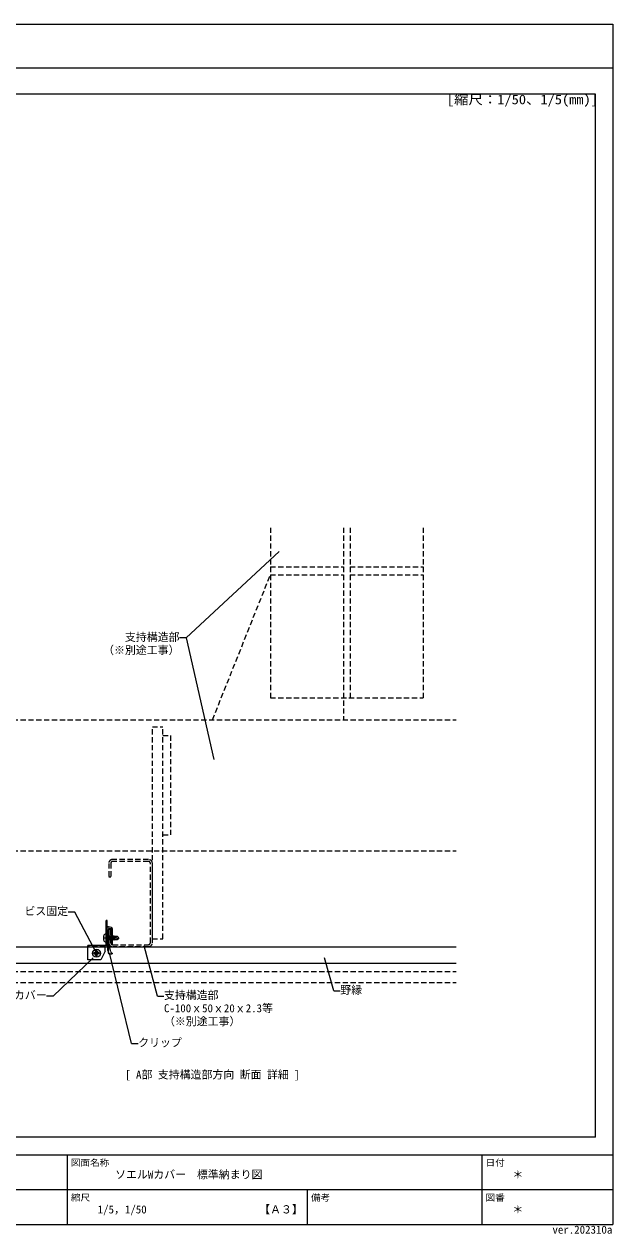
# Model space of a CAD drawing. Units: millimetres on the paper, with parts at other scales. Extents: x -195 to 195, y -140 to 138.
# Drawn here: x 60.2 to 195, y -139.6 to 137.5 of the extents above; entities that cross this region are included whole.
import ezdxf
from ezdxf.enums import TextEntityAlignment as Align

# ---------------------------------------------------------------- set-up
doc = ezdxf.new("R2010")
doc.units = ezdxf.units.MM
doc.linetypes.add('CHAIN1', pattern=[8, 5, -1, 1, -1])
doc.linetypes.add('DASHED1', pattern=[1.8, 1.2, -0.6])
for name, color, linetype, lineweight in [('3-0_中心線', 4, 'CHAIN1', 9), ('3-3_野縁', 2, 'Continuous', 25), ('3-6_文字', 7, 'Continuous', 18), ('3-9_躯体他', 4, 'DASHED1', 9), ('3-A_クリップ', 7, 'Continuous', 18), ('3-B_補強金具・金具・その他', 3, 'Continuous', 18), ('3-C_ビス・アンカーボルト', 2, 'Continuous', 25), ('3-D_パネル', 4, 'DASHED1', 9), ('F-3_野縁', 3, 'Continuous', 18)]:
    doc.layers.add(name, color=color, linetype=linetype, lineweight=lineweight)
doc.layers.add('F-6_文字', color=7, linetype='Continuous')
doc.styles.add('ＭＳ ゴシック', font='')
doc.styles.get('ＭＳ ゴシック').set_extended_font_data('MS Gothic')

msp = doc.modelspace()

# ---------------------------------------------------------------- linework, layer by layer
at = {"layer": '3-0_中心線'}
for p, q in [((78.259, -71.842), (79.71, -71.842)), ((76.737, -76.144), (76.737, -74.484)), ((77.6, -75.342), (75.94, -75.342))]:
    msp.add_line(p, q, dxfattribs=at)
at = {"layer": '3-3_野縁'}
for p, q in [((55.726, -73.842), (159.116, -73.842)), ((55.726, -77.642), (159.116, -77.642))]:
    msp.add_line(p, q, dxfattribs=at)
at = {"layer": '3-6_文字'}
for p, q in [((97.243, -3.112), (95.743, -3.112)), ((90.689, -85.163), (87.639, -73.651)), ((66.815, -85.163), (75.955, -76.406)), ((84.777, -96.025), (79.723, -75.25)), ((131.071, -83.973), (128.927, -76.419)), ((66.815, -85.163), (65.315, -85.163)), ((90.689, -85.163), (92.189, -85.163)), ((131.071, -83.973), (132.571, -83.973)), ((84.777, -96.025), (86.277, -96.025))]:
    msp.add_line(p, q, dxfattribs=at)
for points in [[(118.566, 16.71), (97.243, -3.112), (103.632, -30.983)], [(76.737, -75.342), (71.739, -65.906), (70.239, -65.906)]]:
    msp.add_lwpolyline(points, dxfattribs=at)
at = {"layer": '3-9_躯体他'}
for p, q in [((116.569, 22.151), (116.569, -16.842)), ((133.319, 22.151), (133.319, -21.842)), ((134.819, 22.151), (134.819, -16.842)), ((151.569, 22.151), (151.569, -16.842)), ((103.319, -21.842), (116.569, 11.358)), ((116.569, 13.158), (133.319, 13.158)), ((116.569, 11.358), (133.319, 11.358)), ((134.819, 13.158), (151.569, 13.158)), ((134.819, 11.358), (151.569, 11.358)), ((116.569, -16.842), (151.569, -16.842)), ((55.726, -21.842), (159.116, -21.842)), ((89.545, -23.442), (91.945, -23.442)), ((89.545, -72.042), (89.545, -23.442)), ((91.945, -72.042), (91.945, -23.442)), ((91.945, -25.442), (93.745, -25.442)), ((93.745, -48.242), (93.745, -25.442)), ((91.945, -48.242), (93.745, -48.242)), ((55.726, -51.842), (159.116, -51.842)), ((79.545, -54.762), (79.545, -57.842)), ((80.005, -54.762), (80.005, -57.842)), ((88.625, -53.842), (80.465, -53.842)), ((88.625, -54.302), (80.465, -54.302)), ((89.085, -72.922), (89.085, -54.762)), ((89.545, -72.922), (89.545, -54.762)), ((79.545, -57.842), (80.005, -57.842)), ((79.545, -72.922), (79.545, -69.842)), ((79.545, -69.842), (80.005, -69.842)), ((80.005, -72.922), (80.005, -69.842)), ((89.545, -72.042), (91.945, -72.042)), ((80.465, -73.382), (88.625, -73.382)), ((88.625, -73.842), (80.465, -73.842))]:
    msp.add_line(p, q, dxfattribs=at)
for centre, radius, start, end in [((80.465, -54.762), 0.92, 90, 180), ((80.465, -54.762), 0.46, 90, 180), ((88.625, -54.762), 0.92, 360, 90), ((88.625, -54.762), 0.46, 360, 90), ((80.465, -72.922), 0.92, 180, 270), ((80.465, -72.922), 0.46, 180, 270), ((88.625, -72.922), 0.46, 270, 360), ((88.625, -72.922), 0.92, 270, 360)]:
    msp.add_arc(centre, radius, start, end, dxfattribs=at)
at = {"layer": '3-A_クリップ'}
for p, q in [((79.245, -70.922), (79.245, -74.642)), ((79.425, -69.932), (79.425, -75.242)), ((79.545, -70.092), (79.545, -70.633)), ((79.545, -70.641), (79.545, -73.86)), ((79.885, -69.722), (79.655, -69.722)), ((79.845, -69.842), (79.795, -69.842)), ((80.005, -70.002), (80.005, -70.356)), ((80.125, -69.962), (80.125, -72.862)), ((79.986, -75.042), (79.817, -74.166)), ((79.625, -75.442), (80.325, -75.442)), ((80.325, -75.322), (80.325, -75.442))]:
    msp.add_line(p, q, dxfattribs=at)
msp.add_lwpolyline([(80.005, -70.365), (80.005, -72.862), (80.125, -72.862)], dxfattribs=at)
for centre, radius, start, end in [((79.446, -70.922), 0.201, 96.02558, 180), ((79.675, -69.972), 0.25, 90, 180), ((79.795, -70.092), 0.25, 90, 180), ((79.845, -70.002), 0.16, 360, 90), ((79.885, -69.962), 0.24, 360, 90), ((79.446, -74.642), 0.201, 180, 263.97442), ((79.425, -74.242), 0.4, 10.90417, 90), ((79.625, -75.242), 0.2, 180, 270), ((80.325, -74.977), 0.345, 190.90417, 270)]:
    msp.add_arc(centre, radius, start, end, dxfattribs=at)
at = {"layer": '3-B_補強金具・金具・その他'}
for p, q in [((79.217, -67.842), (78.977, -67.842)), ((78.977, -73.322), (78.977, -67.842)), ((79.176, -69.478), (80.117, -69.643)), ((79.217, -73.511), (79.217, -69.485)), ((80.117, -73.242), (80.117, -69.643)), ((80.357, -69.643), (80.357, -73.242)), ((74.737, -76.842), (74.737, -73.602)), ((78.737, -74.842), (78.737, -73.602)), ((78.737, -73.842), (78.977, -73.842)), ((78.977, -72.682), (78.977, -73.322)), ((79.217, -73.602), (79.217, -73.511)), ((80.117, -73.242), (80.357, -73.242)), ((77.737, -76.842), (74.737, -76.842)), ((78.737, -74.842), (77.737, -76.842))]:
    msp.add_line(p, q, dxfattribs=at)
at = {"layer": '3-B_補強金具・金具・その他', "linetype": 'DASHED1'}
msp.add_line((78.737, -73.842), (74.737, -73.842), dxfattribs=at)
at = {"layer": '3-B_補強金具・金具・その他'}
for points in [[(80.159, -69.407), (79.217, -69.242), (79.217, -67.842)], [(78.977, -73.322), (78.977, -73.602), (74.737, -73.602)]]:
    msp.add_lwpolyline(points, dxfattribs=at)
for centre, radius, start, end in [((79.217, -69.242), 0.24, 180, 260.04937), ((80.117, -69.643), 0.24, 0, 80.04937), ((78.977, -73.602), 0.24, 270, 0), ((78.977, -73.002), 0.564, 295.20897, 64.79103)]:
    msp.add_arc(centre, radius, start, end, dxfattribs=at)
at = {"layer": '3-B_補強金具・金具・その他', "linetype": 'DASHED1'}
msp.add_arc((78.977, -73.002), 0.32, 270, 90, dxfattribs=at)
at = {"layer": '3-C_ビス・アンカーボルト'}
for p, q in [((78.877, -70.942), (78.977, -70.942)), ((78.977, -70.942), (78.977, -72.742)), ((78.977, -71.342), (79.177, -72.342)), ((78.977, -71.342), (79.079, -71.467)), ((79.079, -71.467), (79.229, -72.217)), ((79.229, -71.467), (79.079, -71.467)), ((79.28, -71.342), (79.229, -71.467)), ((79.229, -71.467), (79.379, -72.217)), ((79.28, -71.342), (79.48, -72.342)), ((79.28, -71.342), (79.382, -71.467)), ((79.382, -71.467), (79.532, -72.217)), ((79.532, -71.467), (79.382, -71.467)), ((79.583, -71.342), (79.532, -71.467)), ((79.583, -71.342), (79.783, -72.342)), ((79.835, -71.467), (79.685, -71.467)), ((79.886, -71.342), (79.835, -71.467)), ((79.886, -71.342), (80.086, -72.342)), ((80.137, -71.467), (79.987, -71.467)), ((80.189, -71.342), (80.137, -71.467)), ((80.189, -71.342), (80.389, -72.342)), ((80.44, -71.467), (80.29, -71.467)), ((80.492, -71.342), (80.44, -71.467)), ((80.492, -71.342), (80.692, -72.342)), ((80.743, -71.467), (80.593, -71.467)), ((80.795, -71.342), (80.743, -71.467)), ((80.795, -71.342), (80.995, -72.342)), ((80.896, -71.467), (81.681, -72.007)), ((76.687, -74.742), (76.737, -74.742)), ((76.787, -74.742), (76.737, -74.742)), ((78.877, -72.742), (78.977, -72.742)), ((79.076, -72.217), (79.177, -72.342)), ((79.229, -72.217), (79.177, -72.342)), ((79.379, -72.217), (79.229, -72.217)), ((79.379, -72.217), (79.48, -72.342)), ((79.532, -72.217), (79.48, -72.342)), ((79.682, -72.217), (79.532, -72.217)), ((79.835, -72.217), (79.783, -72.342)), ((79.985, -72.217), (79.835, -72.217)), ((80.137, -72.217), (80.086, -72.342)), ((80.287, -72.217), (80.137, -72.217)), ((80.44, -72.217), (80.389, -72.342)), ((80.59, -72.217), (80.44, -72.217)), ((80.743, -72.217), (80.692, -72.342)), ((80.893, -72.217), (80.743, -72.217)), ((81.046, -72.217), (80.995, -72.342)), ((76.137, -75.292), (76.137, -75.342)), ((76.137, -75.392), (76.137, -75.342)), ((76.237, -75.192), (76.487, -75.192)), ((76.237, -75.492), (76.487, -75.492)), ((76.587, -74.842), (76.587, -75.092)), ((76.587, -75.842), (76.587, -75.592)), ((76.687, -75.942), (76.737, -75.942)), ((76.787, -75.942), (76.737, -75.942)), ((76.887, -74.842), (76.887, -75.092)), ((76.887, -75.842), (76.887, -75.592)), ((77.237, -75.192), (76.987, -75.192)), ((77.237, -75.492), (76.987, -75.492)), ((77.337, -75.292), (77.337, -75.342)), ((77.337, -75.392), (77.337, -75.342))]:
    msp.add_line(p, q, dxfattribs=at)
for points in [[(78.977, -71.724), (79.076, -72.217), (78.977, -72.217)], [(79.532, -71.467), (79.682, -72.217), (79.783, -72.342)], [(79.583, -71.342), (79.685, -71.467), (79.835, -72.217)], [(79.835, -71.467), (79.985, -72.217), (80.086, -72.342)], [(79.886, -71.342), (79.987, -71.467), (80.137, -72.217)], [(80.137, -71.467), (80.287, -72.217), (80.389, -72.342)], [(80.189, -71.342), (80.29, -71.467), (80.44, -72.217)], [(80.44, -71.467), (80.59, -72.217), (80.692, -72.342)], [(80.492, -71.342), (80.593, -71.467), (80.743, -72.217)], [(80.743, -71.467), (80.893, -72.217), (80.995, -72.342)], [(80.795, -71.342), (80.896, -71.467), (81.046, -72.217)], [(80.876, -71.442), (81.446, -71.442), (81.846, -71.842), (81.446, -72.242), (81.036, -72.242)]]:
    msp.add_lwpolyline(points, dxfattribs=at)
msp.add_circle((76.737, -75.342), 0.9, dxfattribs=at)
for centre, radius, start, end in [((80.442, -71.842), 2.125, 166.10394, 180), ((80.442, -71.842), 2.125, 179.99998, 193.89604), ((78.877, -71.454), 0.513, 90, 166.10394), ((81.681, -72.007), 0.332, 145.44756, 225), ((76.687, -74.842), 0.1, 90, 180), ((76.787, -74.842), 0.1, 360, 90), ((78.877, -72.229), 0.513, 193.89604, 270), ((76.237, -75.292), 0.1, 90, 180), ((76.237, -75.392), 0.1, 180, 270), ((76.487, -75.092), 0.1, 270, 0), ((76.487, -75.592), 0.1, 0, 90), ((76.687, -75.842), 0.1, 180, 270), ((76.787, -75.842), 0.1, 270, 360), ((76.987, -75.092), 0.1, 180, 270), ((76.987, -75.592), 0.1, 90, 180), ((77.237, -75.292), 0.1, 360, 90), ((77.237, -75.392), 0.1, 270, 360)]:
    msp.add_arc(centre, radius, start, end, dxfattribs=at)
at = {"layer": '3-D_パネル'}
for p, q in [((55.726, -79.542), (159.116, -79.542)), ((55.726, -82.042), (159.116, -82.042))]:
    msp.add_line(p, q, dxfattribs=at)
at = {"layer": 'F-3_野縁'}
for p, q in [((-195, 137.5), (195, 137.5)), ((-195, 127.5), (195, 127.5)), ((191, 121.5), (-116.125, 121.5)), ((191, -117.5), (191, 121.5)), ((-195, -121.5), (195, -121.5))]:
    msp.add_line(p, q, dxfattribs=at)
at = {"layer": 'F-3_野縁', "color": 7}
for p, q in [((70, -121.5), (70, -137.5)), ((165, -121.5), (165, -137.5)), ((10, -129.5), (195, -129.5)), ((125, -129.5), (125, -137.5)), ((125, -129.5), (125, -137.5))]:
    msp.add_line(p, q, dxfattribs=at)
at = {"layer": 'F-3_野縁'}
for points in [[(-195, 137.5), (-195, -137.5), (195, -137.5)], [(-195, 137.5), (195, 137.5), (195, -137.5)], [(191, -117.5), (-116.125, -117.5), (-116.125, 121.267)]]:
    msp.add_lwpolyline(points, dxfattribs=at)

# ---------------------------------------------------------------- texts
at = {"layer": '3-6_文字', "style": 'ＭＳ ゴシック'}
for s, p in [('支持構造部', (83.243, -4.362)), ('（※別途工事）', (78.243, -7.362)), ('ビス固定', (60.239, -67.156)), ('野縁', (132.571, -85.223)), ('ソエルＷカバー', (47.815, -86.413)), ('支持構造部', (92.189, -86.413)), ('C-100ｘ50ｘ20ｘ2.3等', (92.189, -89.413)), ('（※別途工事）', (92.189, -92.413)), ('クリップ', (86.277, -97.275)), ('[ A部 支持構造部方向 断面 詳細 ]', (83.296, -104.61))]:
    msp.add_text(s, height=1.833, dxfattribs=at).set_placement(p, align=Align.BOTTOM_LEFT)
at = {"layer": 'F-6_文字', "style": 'ＭＳ ゴシック', "width": 1.1}
for s, height, p in [('[縮尺：1/50、1/5(mm)]', 2.199, (157, 118.5)), ('図面名称', 1.466, (70.863, -124.5)), ('日付', 1.466, (165.863, -124.5)), ('縮尺', 1.466, (70.863, -132.5)), ('備考', 1.466, (125.863, -132.5)), ('図番', 1.466, (165.863, -132.5))]:
    msp.add_text(s, height=height, dxfattribs=at).set_placement(p, align=Align.BOTTOM_LEFT)
at = {"layer": 'F-6_文字', "style": 'ＭＳ ゴシック'}
for s, p in [('ソエルWカバー\u3000標準納まり図', (81, -127.5)), ('＊', (172, -127.5)), ('1/5，1/50', (77, -135.5)), ('【Ａ３】', (114, -135.5)), ('＊', (172, -135.5)), ('ver.202310a', (181.172, -140.135))]:
    msp.add_text(s, height=1.833, dxfattribs=at).set_placement(p, align=Align.BOTTOM_LEFT)

doc.saveas('drawing.dxf')
